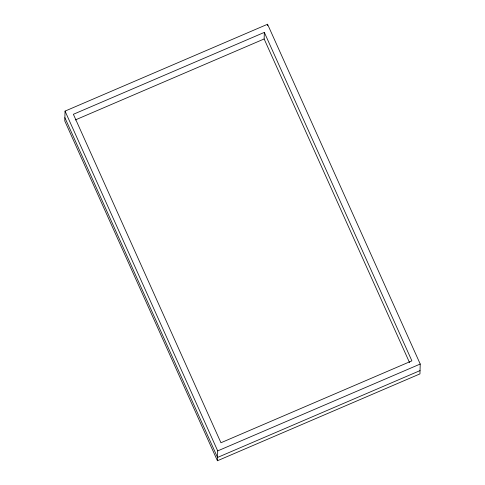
<?xml version="1.0" encoding="UTF-8"?>
<svg xmlns="http://www.w3.org/2000/svg" width="485" height="485" viewBox="0 0 485 485"><rect width="100%" height="100%" fill="white"/><g stroke="black" fill="none" stroke-linecap="round" stroke-linejoin="round"><path stroke-width="0.73" d="M65.051 111.107L64.778 120.965L217.432 460.75L419.949 373.893L420.222 364.035L267.568 24.25L65.051 111.107L217.704 450.898L217.432 460.75M409.54 362.592L264.143 38.964L264.331 32.392L73.38 114.29L220.948 442.75L411.892 360.858L264.331 32.392M267.532 25.711L267.568 24.25M75.278 119.965L264.143 38.964M217.704 450.898L420.222 364.035M420.04 370.607L217.522 457.464L64.869 117.679"/></g></svg>
